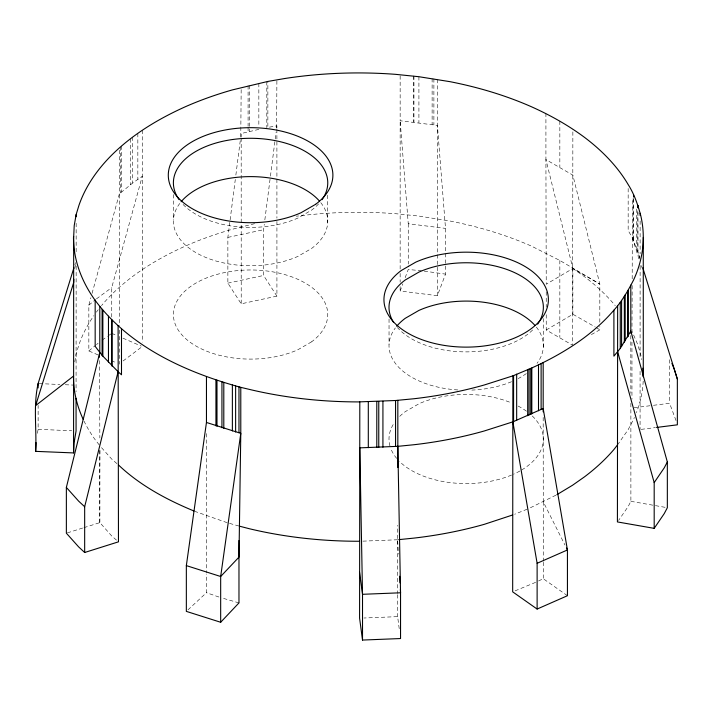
<?xml version="1.0" encoding="UTF-8"?>
<svg xmlns="http://www.w3.org/2000/svg" width="713" height="713" viewBox="0 0 713 713"><rect width="100%" height="100%" fill="white"/><g stroke="black" fill="none" stroke-linecap="round" stroke-linejoin="round"><path stroke-width="0.53" stroke-dasharray="3.56 2.67" d="M76.157 266.083L76.068 391.74M640.122 265.931L640.078 359.218M397.622 538.645L397.649 525.303M546.229 314.727L546.229 329.985L572.584 345.199L572.869 129.151M632.164 285.539L631.959 331.135L637.805 344.682L640.844 355.306A284.897 164.489 0 0 1 641.718 359.575M632.19 278.863L632.369 198.303M99.419 522.763L99.865 450.144M276.92 221.44L276.92 296.127L241.217 303.818L227.866 283.159L227.866 237.402L229.969 221.003M230.112 219.907L235.299 179.453M235.86 175.077L240.62 137.903M240.762 136.807L241.181 87.539M276.92 296.127L263.578 275.476L263.578 229.72L264.282 224.247M264.844 219.871L270.307 177.234M270.45 176.138L275.075 140.06M275.218 138.964L276.056 132.404M276.617 128.028L276.894 79.856M37.424 433.326L38.128 429.306L38.128 405.341M74.794 268.346L75.73 263.008M74.776 361.794L76.068 354.085L78.956 344.682A284.897 164.489 0 0 1 93.884 315.636M98.029 354.905L88.84 350.939L88.84 305.173L90.899 297.686M92.066 293.399L119.356 193.883L119.356 147.885M111.745 317.009L111.745 287.589L142.261 176.289L132.627 183.063L119.356 193.883L119.454 325.725M74.847 264.755L75.507 262.634M437.408 79.401L437.408 125.39L445.509 228.374L445.509 274.131L437.39 295.69L400.145 291.011L402.845 283.836M405.162 277.687L408.255 269.487L421.401 270.744M630.871 403.335L630.889 501.328L628.162 506.524L618.608 520.401M617.413 445.046L628.162 429.645L633.572 419.342A284.897 164.489 0 0 0 634.427 417.453M88.84 305.173L95.622 299.549M88.84 350.939L95.622 345.306M187.956 609.882L206.458 592.699L206.458 574.027M96.46 298.872L111.745 287.589M96.46 344.629L98.118 343.274M123.091 360.965L142.279 346.536M102.119 340.128L107.369 336.429M108.242 335.814L110.871 333.96M546.229 329.985L572.869 314.255L595.168 326.946M591.371 334.593L599.82 329.816L599.82 326.545M555.944 495.187L529.073 508.405M535.632 582.343L512.674 591.852M538.502 580.979L543.27 578.724L567.432 595.72M527.157 509.198L514.67 514.251M67.396 532.861L82.895 527.976M83.929 527.656L99.891 522.62L111.647 535.891L116.95 540.516M258.846 129.383L241.181 133.527L241.181 136.86M227.866 237.402L263.578 229.72M227.866 283.159L263.578 275.476M254.63 223.659L232.376 229.247A284.897 164.489 0 0 0 184.943 246.279C158.17 258.302 132.582 273.765 111.647 294.531A284.897 164.489 0 0 0 101.504 305.636M634.115 407.738L652.395 405.447M653.465 405.305L669.596 403.282L676.539 421.989M641.174 429.369L655.425 427.586M397.613 539.759L362.855 541.149M399.227 628.688L397.613 616.638L363.942 618.011M39.215 383.594L59.812 384.494M65.231 384.735L73.902 385.109M38.128 429.306L71.728 430.777M437.39 295.69L437.408 125.39L400.153 120.747L400.153 74.758M400.145 269.042L400.153 120.747L408.255 223.73L445.509 228.374M424.208 271.1L445.509 274.131M630.889 501.328L667.341 507.718M238.971 526.025L228.196 523.003M238.971 602.904L221.939 597.957M227.153 522.682L195.05 511.444M218.936 597.031L206.458 592.699M111.745 333.345L116.834 335.547M122.939 338.185L141.263 346.099M111.29 360.635L116.397 362.837M599.82 322.187L599.82 284.059L572.869 175.14L545.917 159.578L545.917 113.59M572.869 314.255L572.869 268.498L546.229 284.229L545.917 159.578L572.869 268.498L599.82 284.059L559.839 260.459L531.818 246.279A284.897 164.489 0 0 0 449.956 221.012L418.914 216.066L395.563 213.695A284.897 164.489 0 0 0 296.358 216.226M596.095 327.525L599.82 329.816M572.584 268.32L584.41 276.635A284.897 164.489 0 0 1 615.257 305.636M116.95 463.637L111.647 459.012L100.488 446.498M99.214 444.876L95.168 439.716A284.897 164.489 0 0 1 84.081 421.231M639.935 258.07L632.369 237.723L628.162 230.54L628.162 186.744M543.181 417.408L543.27 501.845L564.963 545.053M632.369 237.723L638.955 258.926M640.934 265.281L641.593 267.402M640.122 259.265L637.966 251.707L637.966 210.094M397.676 540.864L398.407 554.117M99.455 360.573L99.856 437.996M630.809 335.529L630.862 393.326M276.894 128.064L276.894 125.844L267.865 127.422L267.865 81.434M276.894 129.178L276.911 178.098M276.911 179.213L276.92 218.133M241.181 137.974L241.217 303.818M669.596 359.7L669.596 403.282M640.122 220.941L640.122 253.792M640.078 371.304L640.078 429.511M637.805 210.807L637.805 251.324M636.647 209.025L636.647 248.445M633.572 199.23L633.572 240.842M633.162 198.214L633.162 239.826M631.959 342.115L631.959 399.227M559.839 121.112L559.839 167.1M559.839 260.459L559.839 337.338M546.229 291.849L546.229 307.107M543.324 318.577L543.324 347.053M543.27 501.845L543.27 561.149M543.27 562.245L543.27 578.724M433.887 78.787L433.887 124.775M432.123 78.537L432.123 124.534M418.914 76.719L418.914 122.707M413.959 76.095L413.959 122.083M413.299 76.015L413.299 122.003M408.255 223.73L408.255 264.042M400.145 273.435L400.145 282.223M400.145 286.617L400.145 291.011M397.613 540.855L397.613 593.572M397.613 594.678L397.613 616.638M389.04 319.067L389.04 344.254M327.722 195.202L327.722 222.572M266.805 81.665L266.805 127.654M258.846 83.394L258.846 126.103M249.354 85.453L249.354 131.45M248.088 85.729L248.088 126.246M248.088 127.342L248.088 131.727M206.458 433.575L206.458 572.931M173.437 194.587L173.437 219.773M142.261 130.301L142.279 342.142M137.841 133.429L137.841 179.418M132.627 137.074L132.627 183.063M130.301 138.875L130.301 184.863M121.495 146.04L121.495 192.029M120.319 146.994L120.319 192.982M119.454 330.119L119.454 364.165M99.891 450.135L99.891 522.62M76.157 223.276L76.157 252.848M643.188 381.081A284.897 164.489 0 0 1 636.406 412.693M96.371 312.169A284.897 164.489 0 0 1 98.234 309.709M532.263 415.982A77.182 44.562 0 0 1 520.757 470.518M519.893 471.008A77.182 44.562 0 0 1 513.485 474.216M511.551 475.063A77.182 44.562 0 0 1 399.396 461.347M396.695 458.406A77.182 44.562 0 0 1 390.858 448.735M389.949 445.981A77.182 44.562 0 0 1 394.129 423.041M399.752 416.33A77.182 44.562 0 0 1 405.198 411.704L418.879 403.799A77.182 44.562 0 0 1 511.551 402.961M518.128 406.054A77.182 44.562 0 0 1 526.738 411.383M320.752 202.626A77.182 44.562 0 0 1 311.563 248.481L297.882 256.386A77.182 44.562 0 0 1 203.276 256.386A77.182 44.562 0 0 1 179.747 203.472M536.354 327.098A77.182 44.562 0 0 1 537.014 363.345M526.31 373.585A77.182 44.562 0 0 1 518.128 378.612M511.551 381.696A77.182 44.562 0 0 1 471.837 390.091M457.853 389.949A77.182 44.562 0 0 1 395.35 327.953M318.595 203.909A77.182 44.562 0 0 1 311.563 210.157L297.882 218.053A77.182 44.562 0 0 1 181.806 203.08M532.611 330.012A77.182 44.562 0 0 1 463.762 351.865A77.182 44.562 0 0 1 397.417 327.552M311.563 341.848L297.882 349.744A77.182 44.562 0 0 1 175.255 324.255A77.182 44.562 0 0 1 267.411 271.047A77.182 44.562 0 0 1 311.563 341.848"/><path stroke-width="1.07" d="M397.827 400.349L397.827 446.338L400.546 592.788L400.546 638.545L362.516 640.06L359.584 618.082L359.807 401.865L395.563 400.501L413.959 398.745A284.897 164.489 0 0 0 484.385 384.949L512.87 375.867L530.766 368.416C549.625 359.967 567.815 349.914 584.41 337.552A284.897 164.489 0 0 0 613.902 310.173C622.003 301.216 628.091 290.699 633.572 279.995A284.897 164.489 0 0 0 640.844 215.95C637.975 205.023 634.285 194.114 628.162 184.551A284.897 164.489 0 0 0 584.41 137.288C568.109 125.185 550.32 115.239 531.818 106.923A284.897 164.489 0 0 0 449.956 81.665L418.914 76.719L395.563 74.339A284.897 164.489 0 0 0 284.639 78.537L267.865 81.434L232.376 89.9A284.897 164.489 0 0 0 184.943 106.923C158.206 118.982 132.547 134.383 111.647 155.176A284.897 164.489 0 0 0 78.956 205.335L76.157 214.515L74.223 225.558L73.68 236.564L73.573 452.924L35.65 451.356C36.844 428.825 33.074 405.786 38.128 383.549L73.867 267.936M397.783 467.47L397.827 446.338L413.959 444.734A284.897 164.489 0 0 0 484.385 430.937L512.87 421.855L543.181 408.522L543.181 362.534M543.181 411.856L543.181 408.522L567.432 549.964L567.432 595.72L537.121 609.054L512.674 591.852L512.87 375.867M630.809 285.093L630.809 331.082L667.341 461.953L667.341 507.718L664.249 513.601L654.186 528.36L617.413 521.925L617.645 305.743M206.458 376.473L206.458 422.461L186.343 565.614L186.343 611.38L220.673 622.262L220.673 576.496L238.971 557.138L240.789 433.344L240.789 387.355C185.941 372.248 129.989 347.186 95.168 300.369A284.897 164.489 0 0 1 73.484 237.42L73.68 236.564M35.65 451.356L36.015 442.559M73.822 279.255L73.68 282.562L35.65 405.599L73.573 376.045L73.484 376.776A284.897 164.489 0 0 0 83.189 419.342M73.573 452.924L74.09 442.898L76.068 430.964L76.068 398.282M118.1 325.716L118.465 541.835L84.669 552.495L78.644 546.898L66.362 533.19L66.362 487.425L99.802 352.409L99.802 306.421M84.669 552.495L84.669 506.729L118.1 371.705L102.111 355.35L95.168 346.358L95.168 300.369M613.902 310.173L613.902 356.161L620.274 348.39L630.809 331.082L630.809 333.31M667.341 461.953L664.249 467.835L654.186 482.603L654.186 528.36M617.413 445.046L613.902 449.52A284.897 164.489 0 0 1 584.41 476.908L572.584 485.223L556.924 494.662M220.673 622.262L238.971 602.904L238.971 540.472M537.121 609.054L537.121 563.288L567.432 549.964L566.443 548.003M512.674 514.973L484.385 524.296A284.897 164.489 0 0 1 413.959 538.101L398.71 539.652M656.521 427.444L677.35 424.823L677.35 379.066L674.204 369.058M362.516 640.06L362.516 594.303L359.807 447.853L397.827 446.338M359.584 541.203L358.381 541.256A284.897 164.489 0 0 1 249.354 528.734L239.443 526.167M359.807 401.865L358.381 401.909A284.897 164.489 0 0 1 249.354 389.387L240.789 387.355M206.458 422.461L240.789 433.344L220.673 576.496L186.343 565.614M194.034 511.025C166.753 499.733 139.998 485.41 118.465 464.956M118.1 371.705L121.495 374.797L121.495 328.809M84.669 506.729L78.644 501.141L66.362 487.425M671.94 363.452L673.874 368.247M642.761 267.749L677.35 379.066M617.645 351.732L654.186 482.603M512.87 421.855L537.121 563.288M359.584 572.325L362.516 594.303L400.546 592.788L400.358 589.473M399.628 576.22L399.993 582.842M99.419 353.933L99.437 357.249M643.278 237.42L643.278 376.776A284.897 164.489 0 0 0 642.894 368.166M640.122 213.276L640.122 215.469M637.966 205.718L637.966 207.911M637.805 205.335L637.805 207.519M633.572 194.845L633.572 197.038M628.162 290.298L628.162 336.286M627.716 290.975L627.716 336.964M625.185 294.861L625.185 340.85M624.338 296.153L624.338 342.142M621.593 300.369L621.593 346.358M620.274 302.392L620.274 348.39M541.122 363.505L541.122 409.494M538.502 364.753L538.502 410.741M531.818 367.917L531.818 413.905M530.766 368.416L530.766 414.405M529.073 369.058L529.073 415.046M527.691 369.744L527.691 415.732M516.667 374.182L516.667 420.18M513.583 375.528L513.583 421.517M395.563 400.501L395.563 446.49M382.926 401.223L382.926 447.211M378.763 401.464L378.763 447.452M376.794 401.544L376.794 447.532M368.3 401.704L368.3 447.693M238.971 386.669L238.971 432.657M235.629 386L235.629 431.998M232.376 384.949L232.376 430.937M223.802 382.355L223.802 428.344M221.939 381.722L221.939 427.711M216.993 380.252L216.993 426.24M215.932 379.869L215.932 425.857M112.075 320.128L112.075 366.117M111.647 319.665L111.647 365.653M108.465 316.224L108.465 362.213M102.859 310.173L102.859 356.161M102.111 309.362L102.111 355.35M76.157 214.515L76.157 216.707M38.128 383.549L38.128 387.908M181.093 201.779A77.182 44.562 0 0 1 249.773 176.619A77.182 44.562 0 0 1 319.344 200.941M396.695 326.26A77.182 44.562 0 0 1 405.198 318.337L418.879 310.44A77.182 44.562 0 0 1 534.955 325.422M179.115 199.685A77.182 44.562 0 0 1 250.584 138.286A77.182 44.562 0 0 1 322.035 199.685M537.638 324.165A77.182 44.562 0 0 0 512.843 271.831A77.182 44.562 0 0 0 418.879 272.116L405.198 280.013A77.182 44.562 0 0 0 393.567 322.419M315.618 204.31L301.029 212.732A82.298 47.513 0 0 1 170.273 185.549A82.298 47.513 0 0 1 268.543 128.821A82.298 47.513 0 0 1 315.618 204.31M408.478 266.341L401.196 270.557A82.227 47.477 0 0 0 448.236 345.983A82.227 47.477 0 0 0 546.416 289.3A82.227 47.477 0 0 0 415.768 262.143L408.478 266.341"/></g></svg>
